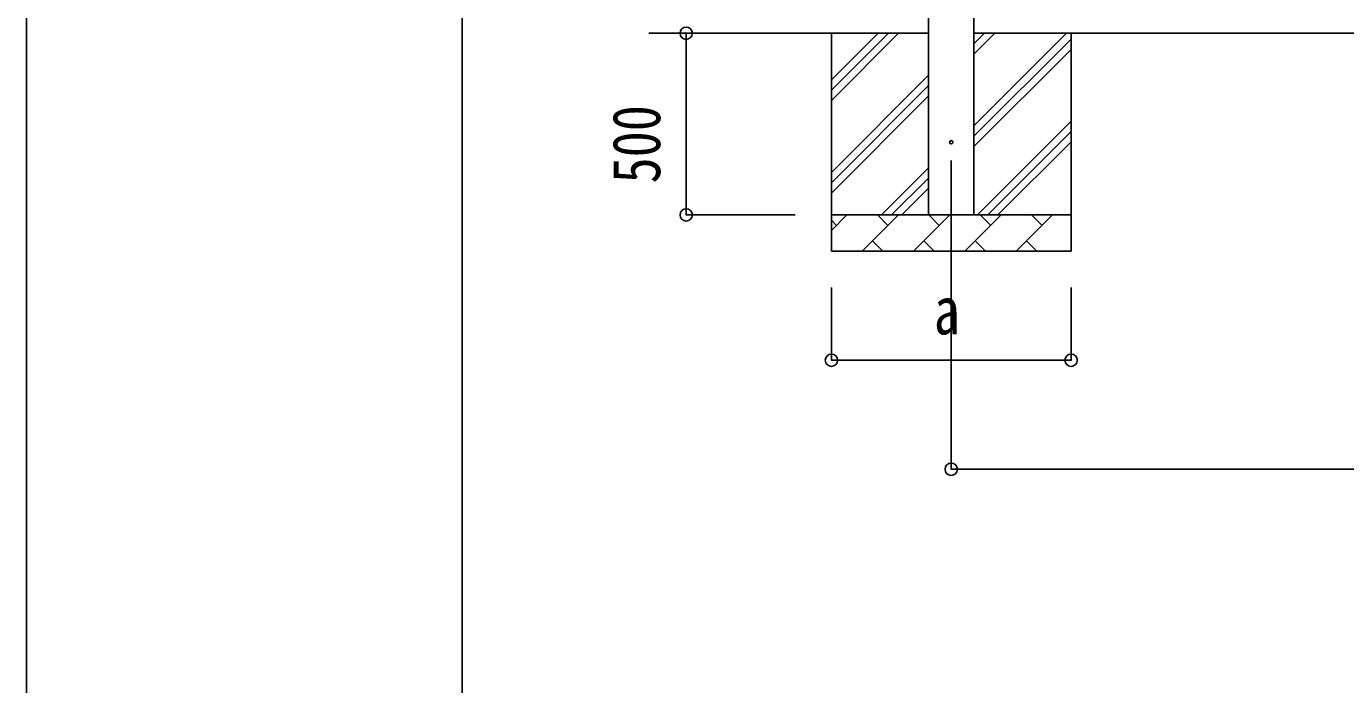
# Model space of a CAD drawing. Units: millimetres, scale not verified. Extents: x -16820 to 16820, y -11880 to 11880.
# Drawn here: x -16820 to -13187, y -6717 to -4905 of the extents above; entities that cross this region are included whole.
import ezdxf
from ezdxf.enums import TextEntityAlignment as Align

# ---------------------------------------------------------------- set-up
doc = ezdxf.new("R2010")
doc.units = ezdxf.units.MM
doc.header["$LTSCALE"] = 50
for name, color, linetype in [('0-4_YKK_12', 2, 'Continuous'), ('0-5_YKK_13', 4, 'Continuous'), ('0-6_YKK_A1', 4, 'Continuous'), ('0-7_YKK_D', 6, 'Continuous'), ('0-8_YKK_ZWAK', 7, 'Continuous')]:
    doc.layers.add(name, color=color, linetype=linetype)
doc.styles.add('ＭＳ ゴシック', font='')
doc.styles.get('ＭＳ ゴシック').set_extended_font_data('MS Gothic')

msp = doc.modelspace()

# ---------------------------------------------------------------- linework, layer by layer
at = {"layer": '0-4_YKK_12'}
msp.add_line((-14272.92, -5274), (-14272.92, -5774), dxfattribs=at)
at = {"layer": '0-5_YKK_13'}
msp.add_circle((-14272.92, -5224), 4.5, dxfattribs=at)
at = {"layer": '0-6_YKK_A1'}
for p, q in [((-14335.42, -5424), (-14335.42, -2624)), ((-14210.42, -2624), (-14210.42, -5424)), ((-14335.42, -4924), (-15105.42, -4924)), ((-14602.92, -4924), (-14602.92, -5524)), ((-14602.92, -5109.05), (-14417.87, -4924)), ((-14602.92, -5080.77), (-14446.15, -4924)), ((-14602.92, -5052.48), (-14474.44, -4924)), ((-10862.42, -4924), (-14210.42, -4924)), ((-14210.42, -5179.1), (-13955.32, -4924)), ((-14210.42, -4981.11), (-14153.31, -4924)), ((-14210.42, -4952.82), (-14181.6, -4924)), ((-14210.42, -5207.38), (-13942.92, -4939.88)), ((-13942.92, -4924), (-13942.92, -5524)), ((-14210.42, -5235.67), (-13942.92, -4968.17)), ((-14602.92, -5307.04), (-14335.42, -5039.54)), ((-14602.92, -5335.32), (-14335.42, -5067.82)), ((-14602.92, -5363.61), (-14335.42, -5096.11)), ((-14200.76, -5424), (-13942.92, -5166.16)), ((-14172.48, -5424), (-13942.92, -5194.44)), ((-14144.19, -5424), (-13942.92, -5222.73)), ((-14465.32, -5424), (-14335.42, -5294.1)), ((-14437.04, -5424), (-14335.42, -5322.38)), ((-14408.75, -5424), (-14335.42, -5350.67)), ((-14602.92, -5424), (-13942.92, -5424)), ((-14602.92, -5466.89), (-14560.03, -5424)), ((-14588.58, -5452.55), (-14602.92, -5438.21)), ((-14518.61, -5524), (-14418.61, -5424)), ((-14447.16, -5452.55), (-14475.71, -5424)), ((-14377.18, -5524), (-14277.18, -5424)), ((-14305.74, -5452.55), (-14334.29, -5424)), ((-14235.76, -5524), (-14135.76, -5424)), ((-14164.32, -5452.55), (-14192.87, -5424)), ((-14094.34, -5524), (-13994.34, -5424)), ((-14022.9, -5452.55), (-14051.45, -5424)), ((-13946.21, -5424), (-13942.92, -5420.72)), ((-14490.05, -5495.45), (-14461.5, -5524)), ((-14348.63, -5495.45), (-14320.08, -5524)), ((-14207.21, -5495.45), (-14178.66, -5524)), ((-14065.79, -5495.45), (-14037.24, -5524)), ((-13942.92, -5524), (-14602.92, -5524))]:
    msp.add_line(p, q, dxfattribs=at)
at = {"layer": '0-7_YKK_D'}
for p, q in [((-14702.92, -4924), (-15003.92, -4924)), ((-15002.92, -5424), (-15002.92, -4924)), ((-14702.92, -5424), (-15003.92, -5424)), ((-14602.92, -5624), (-14602.92, -5825)), ((-14272.92, -5624), (-14272.92, -6125)), ((-13942.92, -5624), (-13942.92, -5825)), ((-13942.92, -5824), (-14602.92, -5824)), ((-14272.92, -6124), (-10799.92, -6124))]:
    msp.add_line(p, q, dxfattribs=at)
for centre in [(-15002.92, -4924), (-15002.92, -5424), (-14602.92, -5824), (-13942.92, -5824), (-14272.92, -6124)]:
    msp.add_circle(centre, 17, dxfattribs=at)
at = {"layer": '0-8_YKK_ZWAK'}
msp.add_line((-15619.92, -10100), (-15619.92, 11100), dxfattribs=at)
msp.add_lwpolyline([(-16820, -11880), (16820, -11880), (16820, 11880), (-16820, 11880)], close=True, dxfattribs=at)

# ---------------------------------------------------------------- texts
at = {"layer": '0-7_YKK_D', "style": 'ＭＳ ゴシック', "width": 0.8}
msp.add_text('500', height=132, rotation=90, dxfattribs=at).set_placement((-15034.92, -5337.2), align=Align.BOTTOM_LEFT)
msp.add_text('a', height=132, dxfattribs=at).set_placement((-14320.92, -5792), align=Align.BOTTOM_LEFT)

doc.saveas('drawing.dxf')
